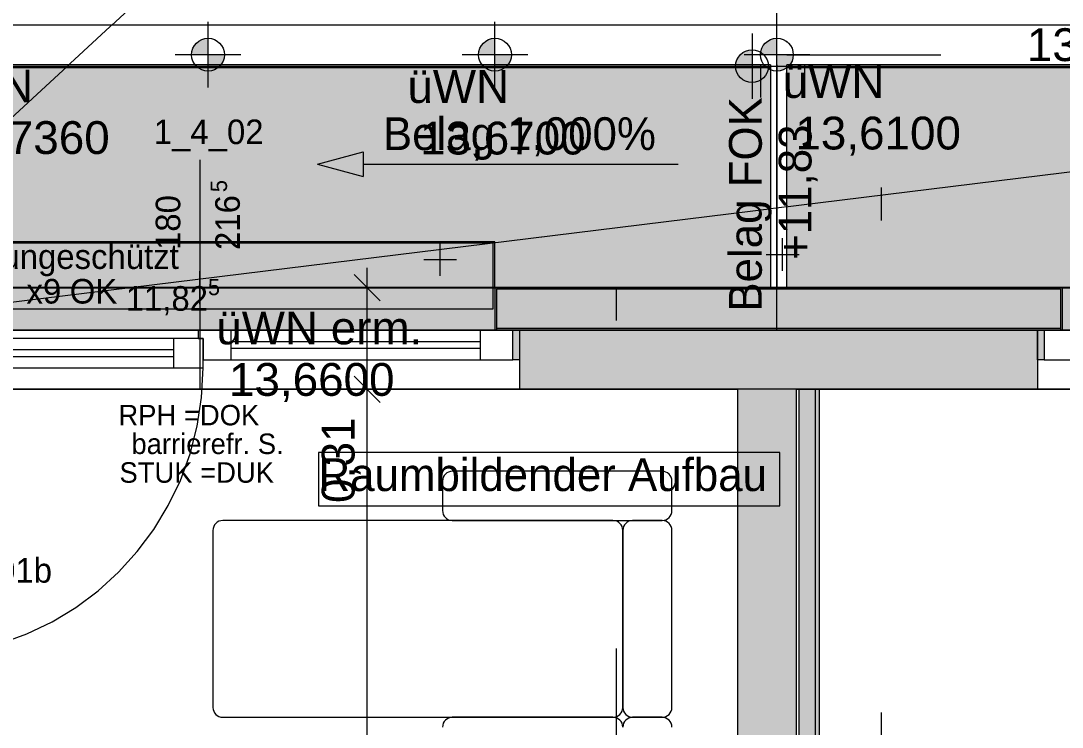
# Model space of a CAD drawing. Header units: metres. Extents: x -3 to 171, y -23 to 41.
# Drawn here: x 7.184 to 10.36, y -1.34 to 0.813 of the extents above; entities that cross this region are included whole.
import ezdxf

# ---------------------------------------------------------------- set-up
doc = ezdxf.new("R2010")
doc.units = ezdxf.units.M
doc.header["$MEASUREMENT"] = 0
doc.set_wipeout_variables(frame=1)
for name, pattern in [('Achse', [0.004, 0.002, -0.001, 0, -0.001]), ('Schnittlinie', [0.006, 0.003, -0.0015, 0, -0.0015]), ('Strichlinie eng', [0.002, 0.0015, -0.0005]), ('UNSICHTBAR', [0.4, 0, -0.4]), ('Untersicht', [0.001, 0.0005, -0.0005]), ('Wipeout_Contour', [1, 0, -1])]:
    doc.linetypes.add(name, pattern=pattern)
for name, color, linetype in [('4._1.DG PP STG1_1_000 Achsraster', 7, 'Continuous'), ('4._1.DG PP STG1_1_110 Wand Aussen', 7, 'Continuous'), ('4._1.DG PP STG1_1_120 Wand Innen tragend', 7, 'Continuous'), ('4._1.DG PP STG1_1_140 Geländer transparent', 7, 'Continuous'), ('4._1.DG PP STG1_1_165 Fassadengestaltung Bänder', 7, 'Continuous'), ('4._1.DG PP STG1_1_210 Decke', 7, 'Continuous'), ('4._1.DG PP STG1_1_220 Bodenaufbau', 7, 'Continuous'), ('4._1.DG PP STG1_1_220 Bodenaufbau - Außen_ Gefälle', 7, 'Continuous'), ('4._1.DG PP STG1_1_221 Bodenaufbau - Abdichtung', 7, 'Continuous'), ('4._1.DG PP STG1_1_221 Bodenaufbau - Terrassenbelag', 7, 'Continuous'), ('4._1.DG PP STG1_1_510 Möblierung', 7, 'Continuous'), ('4._1.DG PP STG1_1_611 Entwässerung', 7, 'Continuous'), ('4._1.DG PP STG1_1_815 Raumbegrenzung', 7, 'Continuous'), ('4._1.DG PP STG1_1_851 Marker Schnitt', 7, 'Continuous'), ('4._1.DG PP STG1_1_910 Allgemein Lageplan Höhen', 7, 'Continuous'), ('4._1.DG PP STG1_1_915 Allgemein Beschriftung.x', 7, 'Continuous'), ('4._1.DG PP STG1_1_945 Einreichplan Beschriftung', 7, 'Continuous'), ('4._1.DG PP STG1_1_950 Polierplan Bemaßung', 7, 'Continuous'), ('4._1.DG PP STG1_1_955 Polierplan Beschriftung', 7, 'Continuous'), ('4._1.DG PP STG1_1_Neubau_840 Baulinien', 7, 'Continuous')]:
    doc.layers.add(name, color=color, linetype=linetype)
doc.styles.add('ERSTELLTER_STIL_1', font='arial.ttf')
doc.styles.add('ERSTELLTER_STIL_2', font='')
doc.styles.get('ERSTELLTER_STIL_2').set_extended_font_data('Eurostile')
doc.linetypes.add('Grenze Grundstück', pattern='A,0,[1,415_260415_PP_VA_1_7 1 DG1.Shx,S=0.00031746,R=0,X=0,Y=0],-0.04,0', length=0.04)

msp = doc.modelspace()

# ---------------------------------------------------------------- hatches: boundary and pattern name
at = {"layer": '4._1.DG PP STG1_1_110 Wand Aussen', "linetype": 'Continuous', "lineweight": 13, "true_color": 0xff6400}
for points in [[(8.635, -0.005), (8.635, -0.125), (10.355, -0.125), (10.355, -0.005)], [(8.685, -0.13), (8.685, -0.22), (8.705, -0.22), (8.705, -0.13)], [(10.305, -0.22), (10.305, -0.13), (10.285, -0.13), (10.285, -0.22)]]:
    msp.add_hatch(color=30, dxfattribs=at).paths.add_polyline_path(points)
at = {"layer": '4._1.DG PP STG1_1_110 Wand Aussen', "linetype": 'Continuous', "lineweight": 0, "true_color": 0x373737}
msp.add_hatch(color=250, dxfattribs=at).paths.add_polyline_path([(8.635, -0.13), (10.355, -0.13), (10.355, -0.125), (8.635, -0.125)])
at = {"layer": '4._1.DG PP STG1_1_110 Wand Aussen', "linetype": 'Continuous', "lineweight": 13, "true_color": 0x3f7f02}
msp.add_hatch(color=76, dxfattribs=at).paths.add_polyline_path([(8.705, -0.13), (8.705, -0.22), (8.705, -0.31), (10.285, -0.31), (10.285, -0.22), (10.285, -0.13)])
at = {"layer": '4._1.DG PP STG1_1_120 Wand Innen tragend', "linetype": 'Continuous', "lineweight": 13, "true_color": 0x3f7f02}
msp.add_hatch(color=76, dxfattribs=at).paths.add_polyline_path([(9.55, -3.865), (9.55, -0.31), (9.37, -0.31), (9.37, -3.865)])
at = {"layer": '4._1.DG PP STG1_1_120 Wand Innen tragend', "linetype": 'Continuous', "lineweight": 13, "true_color": 0xffaa00}
msp.add_hatch(color=40, dxfattribs=at).paths.add_polyline_path([(9.6075, -3.865), (9.6075, -0.31), (9.5575, -0.31), (9.5575, -3.865)])
at = {"layer": '4._1.DG PP STG1_1_120 Wand Innen tragend', "linetype": 'Continuous', "lineweight": 13, "true_color": 0xfb02fe}
msp.add_hatch(color=6, dxfattribs=at).paths.add_polyline_path([(9.62, -3.865), (9.62, -0.31), (9.6075, -0.31), (9.6075, -3.865)])
at = {"layer": '4._1.DG PP STG1_1_210 Decke', "linetype": 'Continuous', "lineweight": 0, "true_color": 0x060c00}
msp.add_hatch(color=98, dxfattribs=at).paths.add_polyline_path([(6.02, 0.67), (6.02, -0.53), (6.455, -0.53), (6.455, -0.13), (12.525, -0.13), (12.525, -0.53), (12.96, -0.53), (12.96, 0.67)])
at = {"layer": '4._1.DG PP STG1_1_950 Polierplan Bemaßung', "linetype": 'Continuous', "lineweight": 0}
msp.add_hatch(color=8, dxfattribs=at).paths.add_polyline_path([(8.0883, 0.3765), (8.2283, 0.339), (8.2283, 0.414)])

# ---------------------------------------------------------------- linework, layer by layer
at = {"layer": '4._1.DG PP STG1_1_000 Achsraster', "color": 5, "linetype": 'Achse', "lineweight": 0, "ltscale": 1000}
msp.add_line((9, 3), (9, -22.5231), dxfattribs=at)
at = {"layer": '4._1.DG PP STG1_1_110 Wand Aussen', "color": 7, "linetype": 'Continuous', "lineweight": 13, "ltscale": 1000}
for p, q in [((7.73, 0.3891), (7.73, -0.31)), ((6.83, 0), (8.63, 0)), ((8.63, 0), (8.63, 0)), ((8.63, 0), (8.63, -0.005)), ((8.635, 0), (8.63, 0)), ((8.63, 0), (8.63, -0.005)), ((8.63, -0.005), (8.63, -0.125)), ((8.63, -0.005), (8.63, -0.125)), ((10.355, -0.005), (8.635, -0.005)), ((8.635, -0.005), (8.635, -0.13)), ((10.355, 0), (10.36, 0)), ((10.355, -0.005), (10.355, -0.13)), ((10.36, 0), (10.36, -0.005)), ((10.36, 0), (10.36, -0.005)), ((10.36, -0.005), (10.36, -0.125)), ((10.36, -0.005), (10.36, -0.125)), ((8.63, -0.125), (8.63, -0.13)), ((8.63, -0.125), (8.63, -0.13)), ((10.355, -0.125), (8.635, -0.125)), ((10.36, -0.125), (10.36, -0.13)), ((10.36, -0.125), (10.36, -0.13)), ((7.725, -0.13), (6.875, -0.13)), ((7.65, -0.155), (6.95, -0.155)), ((7.65, -0.155), (7.65, -0.245)), ((7.74, -0.155), (7.65, -0.155)), ((7.775, -0.13), (7.725, -0.13)), ((7.725, -0.13), (7.725, -0.155)), ((7.725, -0.155), (7.74, -0.155)), ((7.74, -0.155), (7.74, -0.22)), ((7.74, -0.245), (7.74, -0.155)), ((7.825, -0.13), (7.775, -0.13)), ((8.585, -0.13), (7.825, -0.13)), ((7.825, -0.22), (7.825, -0.13)), ((8.685, -0.13), (8.585, -0.13)), ((8.585, -0.13), (8.585, -0.22)), ((8.635, -0.13), (8.63, -0.13)), ((8.635, -0.13), (8.63, -0.13)), ((8.635, -0.13), (8.63, -0.13)), ((8.635, -0.13), (8.705, -0.13)), ((8.635, -0.13), (8.705, -0.13)), ((8.635, -0.13), (8.705, -0.13)), ((8.685, -0.22), (8.685, -0.13)), ((10.405, -0.13), (10.305, -0.13)), ((10.305, -0.13), (10.305, -0.22)), ((10.355, -0.13), (10.36, -0.13)), ((10.355, -0.13), (10.36, -0.13)), ((10.355, -0.13), (10.36, -0.13)), ((7.65, -0.19), (6.95, -0.19)), ((8.585, -0.165), (7.825, -0.165)), ((7.825, -0.185), (8.585, -0.185)), ((6.95, -0.21), (7.65, -0.21)), ((7.74, -0.22), (7.775, -0.22)), ((7.775, -0.22), (7.825, -0.22)), ((7.825, -0.22), (8.585, -0.22)), ((8.585, -0.22), (8.685, -0.22)), ((10.305, -0.22), (10.39, -0.22)), ((6.95, -0.245), (7.65, -0.245)), ((7.65, -0.245), (7.74, -0.245)), ((6.755, -0.31), (8.705, -0.31)), ((8.705, -0.31), (8.705, -0.31)), ((10.285, -0.31), (12.235, -0.31))]:
    msp.add_line(p, q, dxfattribs=at)
at = {"layer": '4._1.DG PP STG1_1_110 Wand Aussen', "color": 7, "linetype": 'Continuous', "lineweight": 18, "ltscale": 1000}
for p, q in [((10.285, -0.13), (8.705, -0.13)), ((8.705, -0.13), (8.705, -0.22)), ((8.705, -0.13), (8.705, -0.22)), ((8.705, -0.13), (8.705, -0.22)), ((10.285, -0.13), (10.355, -0.13)), ((10.285, -0.13), (10.285, -0.22)), ((10.285, -0.13), (10.285, -0.22)), ((10.285, -0.13), (10.285, -0.22)), ((10.285, -0.13), (10.355, -0.13)), ((10.285, -0.13), (10.355, -0.13)), ((8.705, -0.22), (8.705, -0.31)), ((8.705, -0.22), (8.705, -0.31)), ((10.285, -0.22), (10.285, -0.31)), ((10.285, -0.22), (10.285, -0.31))]:
    msp.add_line(p, q, dxfattribs=at)
at = {"layer": '4._1.DG PP STG1_1_110 Wand Aussen', "color": 7, "linetype": 'Continuous', "lineweight": 13, "ltscale": 1000, "flags": 128}
msp.add_lwpolyline([(10.355, 0), (8.635, 0)], dxfattribs=at)
for points in [[(8.685, -0.13), (8.705, -0.13), (8.705, -0.22), (8.685, -0.22)], [(10.305, -0.22), (10.285, -0.22), (10.285, -0.13), (10.305, -0.13)]]:
    msp.add_lwpolyline(points, close=True, dxfattribs=at)
at = {"layer": '4._1.DG PP STG1_1_110 Wand Aussen', "color": 7, "linetype": 'Continuous', "lineweight": 18, "ltscale": 1000, "flags": 128}
for points in [[(8.705, -0.31), (9.37, -0.31)], [(9.55, -0.31), (10.285, -0.31)]]:
    msp.add_lwpolyline(points, dxfattribs=at)
at = {"layer": '4._1.DG PP STG1_1_110 Wand Aussen', "color": 8, "linetype": 'Strichlinie eng', "lineweight": 0, "ltscale": 1000}
msp.add_arc((6.86, -0.245), 0.88, 270, 0, dxfattribs=at)
at = {"layer": '4._1.DG PP STG1_1_110 Wand Aussen', "color": 7, "linetype": 'Continuous', "lineweight": 13, "ltscale": 1000}
msp.add_point((10.285, -0.31), dxfattribs=at)
at = {"layer": '4._1.DG PP STG1_1_120 Wand Innen tragend', "color": 7, "linetype": 'Continuous', "lineweight": 18, "ltscale": 1000}
msp.add_line((9.55, -3.865), (9.55, -0.31), dxfattribs=at)
at = {"layer": '4._1.DG PP STG1_1_120 Wand Innen tragend', "color": 7, "linetype": 'Continuous', "lineweight": 13, "ltscale": 1000}
for p, q in [((9.5575, -3.865), (9.5575, -0.31)), ((9.6075, -3.865), (9.6075, -0.31))]:
    msp.add_line(p, q, dxfattribs=at)
at = {"layer": '4._1.DG PP STG1_1_120 Wand Innen tragend', "color": 7, "linetype": 'Continuous', "lineweight": 18, "ltscale": 1000, "flags": 128}
msp.add_lwpolyline([(9.37, -0.31), (9.37, -3.865)], dxfattribs=at)
at = {"layer": '4._1.DG PP STG1_1_120 Wand Innen tragend', "color": 7, "linetype": 'Continuous', "lineweight": 13, "ltscale": 1000, "flags": 128}
for points in [[(9.5575, -0.31), (9.55, -0.31)], [(9.6075, -0.31), (9.5575, -0.31)], [(9.62, -0.31), (9.6075, -0.31)], [(9.62, -3.845), (9.62, -0.31)]]:
    msp.add_lwpolyline(points, dxfattribs=at)
at = {"layer": '4._1.DG PP STG1_1_165 Fassadengestaltung Bänder', "color": 7, "linetype": 'Continuous', "lineweight": 13, "ltscale": 1000, "flags": 128}
msp.add_lwpolyline([(0, 0), (0, 0.0617), (3.72, 0.85), (5.89, 0.85), (13.09, 0.85), (15.2152, 0.85), (18.985, 0.0511), (18.985, 0), (18.935, 0), (18.935, 0.0074), (15.21, 0.8), (3.72, 0.8)], close=True, dxfattribs=at)
at = {"layer": '4._1.DG PP STG1_1_210 Decke', "color": 7, "linetype": 'Continuous', "lineweight": 13, "ltscale": 1000, "true_color": 0xf4f4f4, "flags": 128}
msp.add_lwpolyline([(6.02, 0.67), (6.02, -0.53), (6.455, -0.53), (6.455, -0.13), (12.525, -0.13), (12.525, -0.53), (12.96, -0.53), (12.96, 0.67)], close=True, dxfattribs=at)
at = {"layer": '4._1.DG PP STG1_1_210 Decke', "color": 255, "linetype": 'Continuous', "lineweight": 13, "ltscale": 1000, "flags": 128}
msp.add_lwpolyline([(3.625, -0.13), (0.1305, -0.13), (0.1845, -14.87), (5.505, -14.87), (5.505, -15.84), (13.475, -15.84), (13.475, -14.87), (18.8055, -14.87), (18.8546, -0.13), (15.325, -0.13), (15.325, -0.53), (12.525, -0.53), (12.525, -0.13), (6.455, -0.13), (6.455, -0.53), (3.625, -0.53)], close=True, dxfattribs=at)
at = {"layer": '4._1.DG PP STG1_1_220 Bodenaufbau', "color": 7, "linetype": 'Continuous', "lineweight": 13, "ltscale": 1000, "true_color": 0xf4f4f4, "flags": 128}
msp.add_lwpolyline([(0.3111, -0.31), (0.3639, -14.69), (18.6261, -14.69), (18.674, -0.31), (15.505, -0.31), (15.505, -0.71), (12.345, -0.71), (12.345, -0.31), (6.635, -0.31), (6.635, -0.71), (3.445, -0.71), (3.445, -0.31)], close=True, dxfattribs=at)
at = {"layer": '4._1.DG PP STG1_1_220 Bodenaufbau - Außen_ Gefälle', "color": 7, "linetype": 'Continuous', "lineweight": 13, "ltscale": 1000, "true_color": 0xf4f4f4, "flags": 128}
msp.add_lwpolyline([(15.1968, 0.675), (15.855, 0.535), (15.855, 0.075), (15.19, 0.075), (15.19, -0.53), (12.525, -0.53), (12.525, -0.13), (6.455, -0.13), (6.455, -0.53), (3.76, -0.53), (3.76, 0.075), (3.13, 0.075), (3.13, 0.5474), (3.7242, 0.675)], close=True, dxfattribs=at)
at = {"layer": '4._1.DG PP STG1_1_221 Bodenaufbau - Abdichtung', "color": 171, "linetype": 'Untersicht', "lineweight": 13, "ltscale": 1000, "true_color": 0x6c6cff, "flags": 128}
for points in [[(6.02, 0.71), (9.49, 0.71)], [(9.49, -0.13), (6.455, -0.13)], [(12.525, -0.13), (9.49, -0.13)]]:
    msp.add_lwpolyline(points, dxfattribs=at)
at = {"layer": '4._1.DG PP STG1_1_221 Bodenaufbau - Terrassenbelag', "color": 7, "linetype": 'Continuous', "lineweight": 18, "ltscale": 1000, "flags": 128}
for points in [[(8.63, 0.14), (6.83, 0.14)], [(8.63, 0), (8.63, 0.14)]]:
    msp.add_lwpolyline(points, dxfattribs=at)
at = {"layer": '4._1.DG PP STG1_1_510 Möblierung', "color": 8, "linetype": 'Continuous', "lineweight": 13, "ltscale": 1000, "true_color": 0x7e7f7f}
for p, q in [((9.14, -0.56), (8.5, -0.56)), ((8.47, -0.59), (8.47, -0.68)), ((9.17, -0.68), (9.17, -0.59)), ((8.99, -0.71), (7.8, -0.71)), ((8.5, -0.71), (9.14, -0.71)), ((9.14, -0.71), (9.05, -0.71)), ((7.77, -0.74), (7.77, -1.28)), ((9.02, -1.28), (9.02, -0.74)), ((9.02, -0.74), (9.02, -1.28)), ((9.17, -1.28), (9.17, -0.74)), ((7.8, -1.31), (8.99, -1.31)), ((8.99, -1.31), (8.5, -1.31)), ((9.05, -1.31), (9.14, -1.31)), ((9.14, -1.31), (9.05, -1.31))]:
    msp.add_line(p, q, dxfattribs=at)
for centre, start, end in [((8.5, -0.59), 90, 180), ((9.14, -0.59), 0, 90), ((8.5, -0.68), 180, 270), ((9.14, -0.68), 270, 0), ((7.8, -0.74), 90, 180), ((8.99, -0.74), 0, 90), ((9.05, -0.74), 90, 180), ((9.14, -0.74), 0, 90), ((7.8, -1.28), 180, 270), ((8.99, -1.28), 270, 0), ((9.05, -1.28), 180, 270), ((9.14, -1.28), 270, 0), ((8.5, -1.34), 90, 180), ((8.99, -1.34), 0, 90), ((9.05, -1.34), 90, 180), ((9.14, -1.34), 0, 90)]:
    msp.add_arc(centre, 0.03, start, end, dxfattribs=at)
at = {"layer": '4._1.DG PP STG1_1_611 Entwässerung', "color": 7, "linetype": 'Continuous', "lineweight": 13, "ltscale": 1000, "flags": 128}
msp.add_lwpolyline([(6.835, -0.065), (8.625, -0.065), (8.625, 0.135), (6.835, 0.135)], close=True, dxfattribs=at)
at = {"layer": '4._1.DG PP STG1_1_910 Allgemein Lageplan Höhen', "color": 7, "linetype": 'Continuous', "lineweight": 13, "ltscale": 1000}
for p, q in [((8.4629, 0.0358), (8.4629, 0.1358)), ((8.4129, 0.0858), (8.5129, 0.0858))]:
    msp.add_line(p, q, dxfattribs=at)
at = {"layer": '4._1.DG PP STG1_1_910 Allgemein Lageplan Höhen', "color": 190, "linetype": 'Continuous', "lineweight": 0, "ltscale": 1000, "true_color": 0x9900ff}
for p, q in [((7.73, -0.05), (7.73, 0.05)), ((7.68, 0), (7.78, 0))]:
    msp.add_line(p, q, dxfattribs=at)
at = {"layer": '4._1.DG PP STG1_1_945 Einreichplan Beschriftung', "color": 76, "linetype": 'Continuous', "lineweight": 13, "ltscale": 1000, "true_color": 0x3f7f02}
for p, q in [((9.499, -0.5024), (8.0919, -0.5024)), ((8.0919, -0.5024), (8.0919, -0.6649)), ((9.499, -0.6649), (9.499, -0.5024)), ((8.0919, -0.6649), (9.499, -0.6649))]:
    msp.add_line(p, q, dxfattribs=at)
at = {"layer": '4._1.DG PP STG1_1_950 Polierplan Bemaßung', "color": 8, "linetype": 'Continuous', "lineweight": 0, "ltscale": 1000}
for p, q in [((8.0883, 0.3765), (8.2283, 0.414)), ((8.2283, 0.414), (8.2283, 0.339)), ((8.0883, 0.3765), (8.2283, 0.339)), ((8.2283, 0.3765), (8.2883, 0.3765)), ((8.2883, 0.3765), (9.1888, 0.3765))]:
    msp.add_line(p, q, dxfattribs=at)
at = {"layer": '4._1.DG PP STG1_1_950 Polierplan Bemaßung', "color": 6, "linetype": 'Continuous', "lineweight": 13, "ltscale": 1000, "true_color": 0xfb02fe}
for p, q in [((8.2804, -0.04), (8.2004, 0.04)), ((8.2404, 0), (8.2404, 0.06)), ((8.3154, 0), (8.1654, 0)), ((8.2404, -0.31), (8.2404, 0)), ((8.2004, -0.27), (8.2804, -0.35)), ((8.3154, -0.31), (8.1654, -0.31)), ((8.2404, -3.845), (8.2404, -0.31))]:
    msp.add_line(p, q, dxfattribs=at)

# ---------------------------------------------------------------- texts
at = {"layer": '4._1.DG PP STG1_1_110 Wand Aussen', "color": 7, "linetype": 'Continuous', "lineweight": 13, "attachment_point": 9, "style": 'ERSTELLTER_STIL_2'}
for s, insert, char_height in [('\\A1;{\\pqr;\\pt0;\\fEurostile|b0|i0|c0|p0;\\W1.000000;1_4_02}', (7.9242, 0.4157), 0.075), ('\\A1;{\\pqr;\\pt0;\\fEurostile|b0|i0|c0|p0;\\W1.000000;RPH =DOK}', (7.9112, -0.4208), 0.0625), ('\\A1;{\\pqr;\\pt0;\\fEurostile|b0|i0|c0|p0;\\W1.000000;barrierefr. S. }', (7.9858, -0.5083), 0.0625), ('\\A1;{\\pqr;\\pt0;\\fEurostile|b0|i0|c0|p0;\\W1.000000;STUK =DUK}', (7.9562, -0.5958), 0.0625)]:
    msp.add_mtext(s, dxfattribs=dict(at, insert=insert, char_height=char_height))
at = {"layer": '4._1.DG PP STG1_1_110 Wand Aussen', "color": 7, "linetype": 'Continuous', "lineweight": 13, "attachment_point": 9, "rotation": 90, "style": 'ERSTELLTER_STIL_2'}
for s, insert, char_height in [('\\A1;{\\pqr;\\pt0;\\fEurostile|b0|i0|c0|p0;\\W1.000000;5}', (7.8136, 0.328), 0.05), ('\\A1;{\\pqr;\\pt0;\\fEurostile|b0|i0|c0|p0;\\W1.000000;180}', (7.6714, 0.282), 0.075), ('\\A1;{\\pqr;\\pt0;\\fEurostile|b0|i0|c0|p0;\\W1.000000;216}', (7.853, 0.282), 0.075)]:
    msp.add_mtext(s, dxfattribs=dict(at, insert=insert, char_height=char_height))
at = {"layer": '4._1.DG PP STG1_1_910 Allgemein Lageplan Höhen', "color": 7, "linetype": 'Continuous', "lineweight": 13, "char_height": 0.1, "attachment_point": 1, "style": 'ERSTELLTER_STIL_1'}
for s, insert in [('\\A1;{\\pql;\\fArial|b0|i0|c0|p0;\\W1.000000;üWN}', (6.9113, 0.6645)), ('\\A1;{\\pql;\\fArial|b0|i0|c0|p0;\\W1.000000;üWN}', (8.3629, 0.663)), ('\\A1;{\\pql;\\fArial|b0|i0|c0|p0;\\W1.000000; 13,7360}', (6.9113, 0.5074)), ('\\A1;{\\pql;\\fArial|b0|i0|c0|p0;\\W1.000000; 13,6100}', (9.5075, 0.5211)), ('\\A1;{\\pql;\\fArial|b0|i0|c0|p0;\\W1.000000; 13,6700}', (8.3629, 0.5058))]:
    msp.add_mtext(s, dxfattribs=dict(at, insert=insert))
at = {"layer": '4._1.DG PP STG1_1_910 Allgemein Lageplan Höhen', "color": 190, "linetype": 'Continuous', "lineweight": 0, "true_color": 0x9900ff, "char_height": 0.1, "attachment_point": 1, "style": 'ERSTELLTER_STIL_1'}
for s, insert in [('\\A1;{\\pql;\\fArial|b0|i0|c0|p0;\\W1.000000;üWN erm.}', (7.78, -0.0729)), ('\\A1;{\\pql;\\fArial|b0|i0|c0|p0;\\W1.000000; 13,6600}', (7.78, -0.23))]:
    msp.add_mtext(s, dxfattribs=dict(at, insert=insert))
at = {"layer": '4._1.DG PP STG1_1_915 Allgemein Beschriftung.x', "color": 7, "linetype": 'Continuous', "lineweight": 13, "insert": (6.9502, -0.8625), "char_height": 0.075, "attachment_point": 4, "style": 'ERSTELLTER_STIL_2'}
msp.add_mtext('\\A1;{\\pql;\\fEurostile|b0|i0|c0|p0;\\W1.000000;AW01b}', dxfattribs=at)
at = {"layer": '4._1.DG PP STG1_1_945 Einreichplan Beschriftung', "color": 76, "linetype": 'Continuous', "lineweight": 13, "true_color": 0x3f7f02, "insert": (8.0919, -0.5202), "char_height": 0.1, "attachment_point": 1, "style": 'ERSTELLTER_STIL_2'}
msp.add_mtext('\\A1;{\\pql;\\fEurostile|b0|i0|c0|p0;\\W1.000000;Raumbildender Aufbau}', dxfattribs=at)
at = {"layer": '4._1.DG PP STG1_1_950 Polierplan Bemaßung', "color": 8, "linetype": 'Continuous', "lineweight": 0, "insert": (8.2883, 0.3891), "char_height": 0.1, "attachment_point": 7, "style": 'ERSTELLTER_STIL_2'}
msp.add_mtext('\\A1;{\\pql;\\fEurostile|b0|i0|c0|p0;\\W1.000000;Belag\\fEurostile|b0|i0|c0|p0;\\W1.000000; \\fEurostile|b0|i0|c0|p0;\\W1.000000;1,000\\fEurostile|b0|i0|c0|p0;\\W1.000000;%}', dxfattribs=at)
at = {"layer": '4._1.DG PP STG1_1_950 Polierplan Bemaßung', "color": 6, "linetype": 'Continuous', "lineweight": 13, "true_color": 0xfb02fe, "insert": (8.2204, -0.6564), "char_height": 0.1, "width": 0.306373, "attachment_point": 7, "rotation": 90, "style": 'ERSTELLTER_STIL_2'}
msp.add_mtext('\\A1;{\\pql;\\fEurostile|b0|i0|c0|p0;\\W1.000000;0,31}', dxfattribs=at)
at = {"layer": '4._1.DG PP STG1_1_955 Polierplan Beschriftung', "color": 7, "linetype": 'Continuous', "lineweight": 13, "char_height": 0.075, "attachment_point": 1, "style": 'ERSTELLTER_STIL_2'}
for s, insert in [('\\A1;{\\pql;\\fEurostile|b0|i0|c0|p0;\\W1.000000;Rinne ungeschützt\\fEurostile|b0|i0|c0|p0;\\W1.000000;  }', (6.835, 0.1319)), ('\\A1;{\\pql;\\pt0,1;\\fEurostile|b0|i0|c0|p0;\\W1.000000;20\\fEurostile|b0|i0|c0|p0;\\W1.000000;\\A1{\\H.66x;\\S^  ;}\\fEurostile|b0|i0|c0|p0;\\W1.000000;\\fEurostile|b0|i0|c0|p0;\\W1.000000;\\A1{\\H.66x;\\S^  ;}\\fEurostile|b0|i0|c0|p0;\\W1.000000;x\\fEurostile|b0|i0|c0|p0;\\W1.000000;\\fEurostile|b0|i0|c0|p0;\\W1.000000;\\fEurostile|b0|i0|c0|p0;\\W1.000000;\\fEurostile|b0|i0|c0|p0;\\W1.000000;\\fEurostile|b0|i0|c0|p0;\\W1.000000;9\\fEurostile|b0|i0|c0|p0;\\W1.000000;\\A1{\\H.66x;\\S^  ;}\\fEurostile|b0|i0|c0|p0;\\W1.000000;\\fEurostile|b0|i0|c0|p0;\\W1.000000;\\A1{\\H.66x;\\S^  ;}\\fEurostile|b0|i0|c0|p0;\\W1.000000;\\fEurostile|b0|i0|c0|p0;\\W1.000000;\\fEurostile|b0|i0|c0|p0;\\W1.000000;\\fEurostile|b0|i0|c0|p0;\\W1.000000;\\fEurostile|b0|i0|c0|p0;\\W1.000000;\\fEurostile|b0|i0|c0|p0;\\W1.000000;\\fEurostile|b0|i0|c0|p0;\\W1.000000;\\A1{\\H.66x;\\S^  ;}\\fEurostile|b0|i0|c0|p0;\\W1.000000;\\fEurostile|b0|i0|c0|p0;\\W1.000000;\\A1{\\H.66x;\\S^  ;}\\fEurostile|b0|i0|c0|p0;\\W1.000000;\\fEurostile|b0|i0|c0|p0;\\W1.000000;\\fEurostile|b0|i0|c0|p0;\\W1.000000;\\fEurostile|b0|i0|c0|p0;\\W1.000000;\\fEurostile|b0|i0|c0|p0;\\W1.000000;\\fEurostile|b0|i0|c0|p0;\\W1.000000;\\fEurostile|b0|i0|c0|p0;\\W1.000000;\\A1{\\H.66x;\\S^  ;}\\fEurostile|b0|i0|c0|p0;\\W1.000000;\\fEurostile|b0|i0|c0|p0;\\W1.000000;\\A1{\\H.66x;\\S^  ;}\\fEurostile|b0|i0|c0|p0;\\W1.000000;\\fEurostile|b0|i0|c0|p0;\\W1.000000;\\fEurostile|b0|i0|c0|p0;\\W1.000000;\\fEurostile|b0|i0|c0|p0;\\W1.000000;\\fEurostile|b0|i0|c0|p0;\\W1.000000;\\fEurostile|b0|i0|c0|p0;\\W1.000000;\\fEurostile|b0|i0|c0|p0;\\W1.000000;\\A1{\\H.66x;\\S^  ;}\\fEurostile|b0|i0|c0|p0;\\W1.000000;\\fEurostile|b0|i0|c0|p0;\\W1.000000;\\A1{\\H.66x;\\S^  ;}\\fEurostile|b0|i0|c0|p0;\\W1.000000;\\fEurostile|b0|i0|c0|p0;\\W1.000000;\\fEurostile|b0|i0|c0|p0;\\W1.000000;\\fEurostile|b0|i0|c0|p0;\\W1.000000;\\fEurostile|b0|i0|c0|p0;\\W1.000000;\\fEurostile|b0|i0|c0|p0;\\W1.000000;\\fEurostile|b0|i0|c0|p0;\\W1.000000;\\A1{\\H.66x;\\S^  ;}\\fEurostile|b0|i0|c0|p0;\\W1.000000;}', (7.0529, 0.0264)), ('\\A1;{\\pql;\\pt0,1;\\fEurostile|b0|i0|c0|p0;\\W1.000000; OK }', (7.3053, 0.0264)), ('\\A1;{\\pql;\\pt0,1;\\fEurostile|b0|i0|c0|p0;\\W1.000000;11,82\\fEurostile|b0|i0|c0|p0;\\W1.000000;\\A1{\\H.66x;\\S5^  ;}\\fEurostile|b0|i0|c0|p0;\\W1.000000;\\fEurostile|b0|i0|c0|p0;\\W1.000000;\\A1{\\H.66x;\\S^  ;}\\fEurostile|b0|i0|c0|p0;\\W1.000000;\\fEurostile|b0|i0|c0|p0;\\W1.000000;\\fEurostile|b0|i0|c0|p0;\\W1.000000;\\fEurostile|b0|i0|c0|p0;\\W1.000000;\\fEurostile|b0|i0|c0|p0;\\W1.000000;\\fEurostile|b0|i0|c0|p0;\\W1.000000;\\fEurostile|b0|i0|c0|p0;\\W1.000000;\\A1{\\H.66x;\\S^  ;}\\fEurostile|b0|i0|c0|p0;\\W1.000000;\\fEurostile|b0|i0|c0|p0;\\W1.000000;\\A1{\\H.66x;\\S^  ;}\\fEurostile|b0|i0|c0|p0;\\W1.000000;\\fEurostile|b0|i0|c0|p0;\\W1.000000;\\fEurostile|b0|i0|c0|p0;\\W1.000000;\\fEurostile|b0|i0|c0|p0;\\W1.000000;\\fEurostile|b0|i0|c0|p0;\\W1.000000;\\fEurostile|b0|i0|c0|p0;\\W1.000000;\\fEurostile|b0|i0|c0|p0;\\W1.000000;\\A1{\\H.66x;\\S^  ;}\\fEurostile|b0|i0|c0|p0;\\W1.000000;\\fEurostile|b0|i0|c0|p0;\\W1.000000;\\A1{\\H.66x;\\S^  ;}\\fEurostile|b0|i0|c0|p0;\\W1.000000;\\fEurostile|b0|i0|c0|p0;\\W1.000000;\\fEurostile|b0|i0|c0|p0;\\W1.000000;\\fEurostile|b0|i0|c0|p0;\\W1.000000;\\fEurostile|b0|i0|c0|p0;\\W1.000000;\\fEurostile|b0|i0|c0|p0;\\W1.000000;\\fEurostile|b0|i0|c0|p0;\\W1.000000;\\A1{\\H.66x;\\S^  ;}\\fEurostile|b0|i0|c0|p0;\\W1.000000;\\fEurostile|b0|i0|c0|p0;\\W1.000000;\\fEurostile|b0|i0|c0|p0;\\W1.000000;\\fEurostile|b0|i0|c0|p0;\\W1.000000;\\fEurostile|b0|i0|c0|p0;\\W1.000000;\\fEurostile|b0|i0|c0|p0;\\W1.000000;\\fEurostile|b0|i0|c0|p0;\\W1.000000;\\fEurostile|b0|i0|c0|p0;\\W1.000000;\\fEurostile|b0|i0|c0|p0;\\W1.000000;\\fEurostile|b0|i0|c0|p0;\\W1.000000;\\fEurostile|b0|i0|c0|p0;\\W1.000000;\\fEurostile|b0|i0|c0|p0;\\W1.000000;\\fEurostile|b0|i0|c0|p0;\\W1.000000;\\fEurostile|b0|i0|c0|p0;\\W1.000000;\\fEurostile|b0|i0|c0|p0;\\W1.000000;\\fEurostile|b0|i0|c0|p0;\\W1.000000;\\fEurostile|b0|i0|c0|p0;\\W1.000000;\\fEurostile|b0|i0|c0|p0;\\W1.000000;\\fEurostile|b0|i0|c0|p0;\\W1.000000;}', (7.5038, 0.0264))]:
    msp.add_mtext(s, dxfattribs=dict(at, insert=insert))

# ---------------------------------------------------------------- next in the draw order: wipeouts: each hides what was drawn before it
at = {"color": 254, "linetype": 'Wipeout_Contour', "lineweight": 0, "ltscale": 49.079087}
msp.add_wipeout([(14.6334, 0.8), (9.52, 0.8), (9.52, 0.68), (15.1974, 0.68)], dxfattribs=at).dxf.layer = '4._1.DG PP STG1_1_140 Geländer transparent'

# ---------------------------------------------------------------- next in the draw order: linework, layer by layer
at = {"layer": '4._1.DG PP STG1_1_140 Geländer transparent', "color": 7, "linetype": 'Continuous', "lineweight": 18, "ltscale": 1000, "flags": 128}
for points in [[(15.21, 0.8), (9.52, 0.8)], [(9.52, 0.68), (15.1974, 0.68)]]:
    msp.add_lwpolyline(points, dxfattribs=at)
at = {"layer": '4._1.DG PP STG1_1_221 Bodenaufbau - Abdichtung', "color": 171, "linetype": 'Untersicht', "lineweight": 13, "ltscale": 1000, "true_color": 0x6c6cff, "flags": 128}
msp.add_lwpolyline([(9.49, 0.71), (12.13, 0.71)], dxfattribs=at)
at = {"layer": '4._1.DG PP STG1_1_815 Raumbegrenzung', "color": 255, "linetype": 'UNSICHTBAR', "lineweight": 0, "ltscale": 1000, "flags": 128}
msp.add_lwpolyline([(9.5742, 0.68), (9.5742, 0)], dxfattribs=at)
at = {"layer": '4._1.DG PP STG1_1_851 Marker Schnitt', "color": 7, "linetype": 'Schnittlinie', "lineweight": 13, "ltscale": 1000}
msp.add_line((9.8079, 4.805), (9.8079, -11.7), dxfattribs=at)

# ---------------------------------------------------------------- next in the draw order: texts
at = {"layer": '4._1.DG PP STG1_1_910 Allgemein Lageplan Höhen', "color": 7, "linetype": 'Continuous', "lineweight": 13, "insert": (10.2135, 0.7906), "char_height": 0.1, "attachment_point": 1, "style": 'ERSTELLTER_STIL_1'}
msp.add_mtext('\\A1;{\\pql;\\fArial|b0|i0|c0|p0;\\W1.000000; 13,5870}', dxfattribs=at)

# ---------------------------------------------------------------- next in the draw order: wipeouts: each hides what was drawn before it
at = {"color": 254, "linetype": 'Wipeout_Contour', "lineweight": 0, "ltscale": 38.078639}
msp.add_wipeout([(9.47, 0.68), (9.47, 0), (9.52, 0), (9.52, 0.68)], dxfattribs=at).dxf.layer = '4._1.DG PP STG1_1_140 Geländer transparent'

# ---------------------------------------------------------------- next in the draw order: linework, layer by layer
at = {"layer": '4._1.DG PP STG1_1_000 Achsraster', "color": 5, "linetype": 'Achse', "lineweight": 0, "ltscale": 1000}
msp.add_line((-1.5, 0), (21, 0), dxfattribs=at)
at = {"layer": '4._1.DG PP STG1_1_140 Geländer transparent', "color": 7, "linetype": 'Continuous', "lineweight": 18, "ltscale": 1000, "flags": 128}
for points in [[(9.47, 0.68), (9.47, 0)], [(9.52, 0), (9.52, 0.68)], [(9.47, 0), (9.52, 0)]]:
    msp.add_lwpolyline(points, dxfattribs=at)
at = {"layer": '4._1.DG PP STG1_1_221 Bodenaufbau - Abdichtung', "color": 171, "linetype": 'Untersicht', "lineweight": 13, "ltscale": 1000, "true_color": 0x6c6cff, "flags": 128}
for points in [[(9.49, -0.13), (9.49, 0.71)], [(9.49, 0.71), (9.49, -0.13)]]:
    msp.add_lwpolyline(points, dxfattribs=at)
at = {"layer": '4._1.DG PP STG1_1_221 Bodenaufbau - Terrassenbelag', "color": 7, "linetype": 'Continuous', "lineweight": 18, "ltscale": 1000, "flags": 128}
for points in [[(5.065, 0.675), (9.49, 0.675)], [(9.49, 0), (9.49, 0.675)], [(9.49, 0.675), (13.915, 0.675)], [(9.49, 0.675), (9.49, 0)], [(9.49, 0), (8.63, 0)], [(10.36, 0), (9.49, 0)]]:
    msp.add_lwpolyline(points, dxfattribs=at)
at = {"layer": '4._1.DG PP STG1_1_910 Allgemein Lageplan Höhen', "color": 7, "linetype": 'Continuous', "lineweight": 13, "ltscale": 1000}
for p, q in [((9.5075, 0.0511), (9.5075, 0.1511)), ((9.4575, 0.1011), (9.5575, 0.1011))]:
    msp.add_line(p, q, dxfattribs=at)
at = {"layer": '4._1.DG PP STG1_1_Neubau_840 Baulinien', "color": 1, "linetype": 'Continuous', "lineweight": 25, "ltscale": 1000, "true_color": 0xfb0106, "flags": 128}
msp.add_lwpolyline([(-3.0225, 0.0171), (0, 0), (18.985, 0), (22.9775, -0.0033)], dxfattribs=at)
at = {"layer": '4._1.DG PP STG1_1_Neubau_840 Baulinien', "color": 76, "linetype": 'Grenze Grundstück', "lineweight": 13, "ltscale": 1000, "true_color": 0x3f7f02, "flags": 128}
msp.add_lwpolyline([(0.0612, -22.5231), (0.0564, -12.2031), (0, -0.0002), (18.985, -0.0012), (18.958, -11.4452), (18.9035, -19.5703), (18.8897, -22.5231)], dxfattribs=at)

# ---------------------------------------------------------------- next in the draw order: texts
at = {"layer": '4._1.DG PP STG1_1_910 Allgemein Lageplan Höhen', "color": 7, "linetype": 'Continuous', "lineweight": 13, "insert": (9.5075, 0.6783), "char_height": 0.1, "attachment_point": 1, "style": 'ERSTELLTER_STIL_1'}
msp.add_mtext('\\A1;{\\pql;\\fArial|b0|i0|c0|p0;\\W1.000000;üWN}', dxfattribs=at)
at = {"layer": '4._1.DG PP STG1_1_950 Polierplan Bemaßung', "color": 8, "linetype": 'Continuous', "lineweight": 0, "char_height": 0.1, "attachment_point": 7, "rotation": 90, "style": 'ERSTELLTER_STIL_2'}
for s, insert, width in [('\\A1;{\\pql;\\fEurostile|b0|i0|c0|p0;\\W1.000000;Belag FOK}', (9.474, -0.0735), 0.648487), ('\\A1;{\\pql;\\fEurostile|b0|i0|c0|p0;\\W1.000000;+11,83}', (9.614, 0.0846), 0.490357)]:
    msp.add_mtext(s, dxfattribs=dict(at, insert=insert, width=width))

# ---------------------------------------------------------------- next in the draw order: wipeouts: each hides what was drawn before it
at = {"color": 254, "linetype": 'Wipeout_Contour', "lineweight": 0, "ltscale": 27.125775}
msp.add_wipeout([(3.7237, 0.68), (9.52, 0.68), (9.52, 0.8), (4.2824, 0.8)], dxfattribs=at).dxf.layer = '4._1.DG PP STG1_1_140 Geländer transparent'

# ---------------------------------------------------------------- next in the draw order: hatches: boundary and pattern name
at = {"layer": '4._1.DG PP STG1_1_950 Polierplan Bemaßung', "linetype": 'Continuous', "lineweight": 13, "true_color": 0x6c6cff}
for points in [[(7.755, 0.71), (7.755, 0.76), (7.7359, 0.7562), (7.7196, 0.7454), (7.7088, 0.7291), (7.705, 0.71)], [(8.63, 0.71), (8.63, 0.76), (8.6109, 0.7562), (8.5946, 0.7454), (8.5838, 0.7291), (8.58, 0.71)], [(9.49, 0.71), (9.49, 0.76), (9.4709, 0.7562), (9.4546, 0.7454), (9.4438, 0.7291), (9.44, 0.71)], [(7.755, 0.71), (7.755, 0.66), (7.7741, 0.6638), (7.7904, 0.6746), (7.8012, 0.6909), (7.805, 0.71)], [(8.63, 0.71), (8.63, 0.66), (8.6491, 0.6638), (8.6654, 0.6746), (8.6762, 0.6909), (8.68, 0.71)], [(9.49, 0.71), (9.49, 0.66), (9.5091, 0.6638), (9.5254, 0.6746), (9.5362, 0.6909), (9.54, 0.71)]]:
    msp.add_hatch(color=171, dxfattribs=at).paths.add_polyline_path(points)
at = {"layer": '4._1.DG PP STG1_1_950 Polierplan Bemaßung', "linetype": 'Continuous', "lineweight": 0}
for points in [[(9.414, 0.675), (9.414, 0.725), (9.3949, 0.7212), (9.3786, 0.7104), (9.3678, 0.6941), (9.364, 0.675)], [(9.414, 0.675), (9.414, 0.625), (9.4331, 0.6288), (9.4493, 0.6396), (9.4602, 0.6559), (9.464, 0.675)]]:
    msp.add_hatch(color=8, dxfattribs=at).paths.add_polyline_path(points)

# ---------------------------------------------------------------- next in the draw order: linework, layer by layer
at = {"layer": '4._1.DG PP STG1_1_140 Geländer transparent', "color": 7, "linetype": 'Continuous', "lineweight": 18, "ltscale": 1000, "flags": 128}
for points in [[(9.52, 0.8), (3.7109, 0.8)], [(3.7237, 0.68), (9.47, 0.68)]]:
    msp.add_lwpolyline(points, dxfattribs=at)
at = {"layer": '4._1.DG PP STG1_1_611 Entwässerung', "color": 171, "linetype": 'Continuous', "lineweight": 13, "ltscale": 1000, "true_color": 0x6c6cff, "flags": 128}
msp.add_lwpolyline([(9.49, 0), (9.49, 0.85)], dxfattribs=at)
at = {"layer": '4._1.DG PP STG1_1_815 Raumbegrenzung', "color": 255, "linetype": 'UNSICHTBAR', "lineweight": 0, "ltscale": 1000, "flags": 128}
msp.add_lwpolyline([(9.44, 0.68), (9.44, 0)], dxfattribs=at)
at = {"layer": '4._1.DG PP STG1_1_950 Polierplan Bemaßung', "color": 7, "linetype": 'Continuous', "lineweight": 13, "ltscale": 1000}
for p, q in [((6.02, -0.53), (8.2273, 1.5077)), ((6.455, -0.13), (12.96, 0.67))]:
    msp.add_line(p, q, dxfattribs=at)
at = {"layer": '4._1.DG PP STG1_1_950 Polierplan Bemaßung', "color": 171, "linetype": 'Continuous', "lineweight": 13, "ltscale": 1000, "true_color": 0x6c6cff}
for p, q in [((7.755, 0.61), (7.755, 0.81)), ((8.63, 0.61), (8.63, 0.81)), ((9.49, 0.61), (9.49, 0.81)), ((7.855, 0.71), (7.655, 0.71)), ((8.73, 0.71), (8.53, 0.71)), ((9.59, 0.71), (9.39, 0.71))]:
    msp.add_line(p, q, dxfattribs=at)
at = {"layer": '4._1.DG PP STG1_1_950 Polierplan Bemaßung', "color": 8, "linetype": 'Continuous', "lineweight": 0, "ltscale": 1000}
for p, q in [((9.414, 0.775), (9.414, 0.575)), ((9.314, 0.675), (9.514, 0.675))]:
    msp.add_line(p, q, dxfattribs=at)
at = {"layer": '4._1.DG PP STG1_1_950 Polierplan Bemaßung', "color": 171, "linetype": 'Continuous', "lineweight": 13, "ltscale": 1000, "true_color": 0x6c6cff}
for centre in [(7.755, 0.71), (8.63, 0.71), (9.49, 0.71)]:
    msp.add_circle(centre, 0.05, dxfattribs=at)
at = {"layer": '4._1.DG PP STG1_1_950 Polierplan Bemaßung', "color": 8, "linetype": 'Continuous', "lineweight": 0, "ltscale": 1000}
msp.add_circle((9.414, 0.675), 0.05, dxfattribs=at)

doc.saveas('drawing.dxf')
